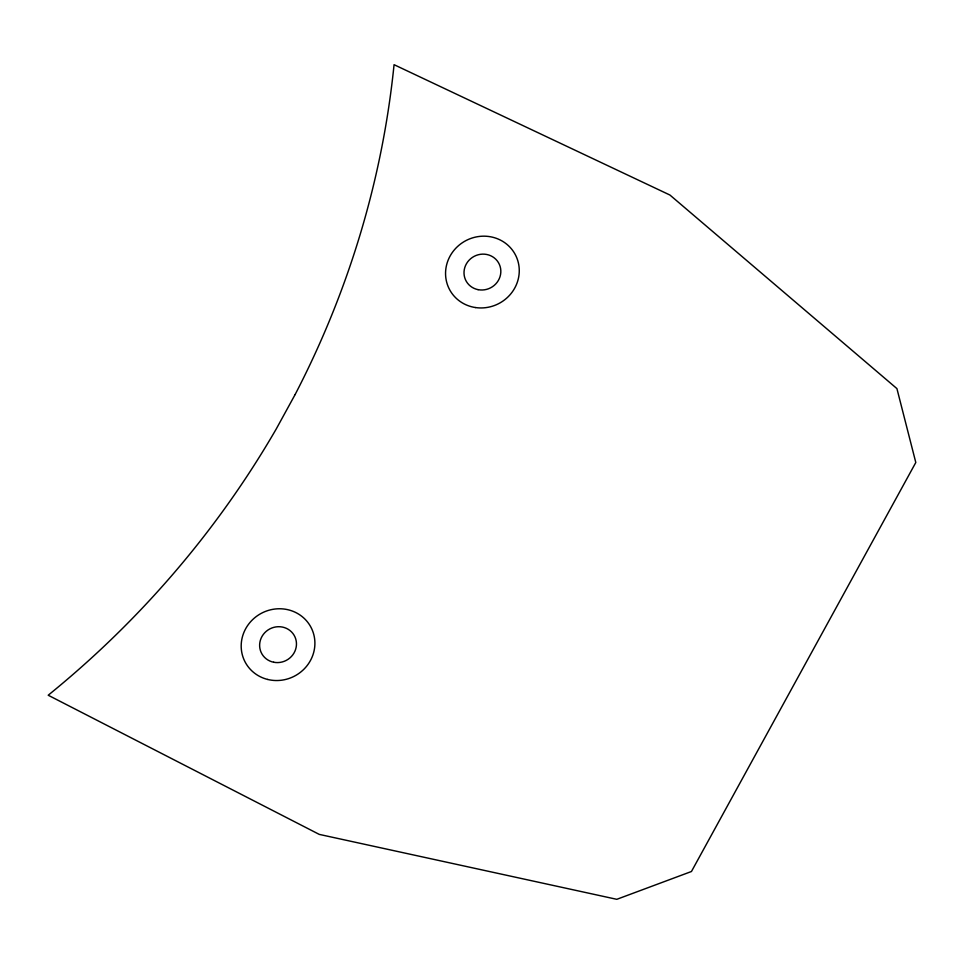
<?xml version="1.0" encoding="UTF-8"?>
<svg xmlns="http://www.w3.org/2000/svg" width="964" height="964" viewBox="0 0 964 964"><rect width="100%" height="100%" fill="white"/><g stroke="black" fill="none" stroke-linecap="round" stroke-linejoin="round"><path stroke-width="1.45" d="M295.117 394.553L276.246 428.968A941.635 898.544 -27.8 0 1 48.2 695.225L319.253 834.39L616.791 899.316L691.453 871.504L915.8 462.503L896.918 388.6L669.944 195.041L394.059 64.684A941.635 898.544 -27.8 0 1 295.117 394.553M475.493 307.552A37.222 35.511 -27.8 0 0 517.222 258.967A37.222 35.511 -27.8 0 0 454.514 249.676A37.222 35.511 -27.8 0 0 475.493 307.552M478.084 289.658A18.605 17.762 -27.8 0 0 500.087 266.329A18.605 17.762 -27.8 0 0 469.07 260.208A18.605 17.762 -27.8 0 0 478.084 289.658M267.655 679.451A37.222 35.511 -27.8 0 0 313.866 634.842A37.222 35.511 -27.8 0 0 252.616 619.647A37.222 35.511 -27.8 0 0 267.655 679.451M273.716 662.244A18.605 17.762 -27.8 0 0 295.719 638.915A18.605 17.762 -27.8 0 0 264.702 632.782A18.605 17.762 -27.8 0 0 273.716 662.244"/></g></svg>
